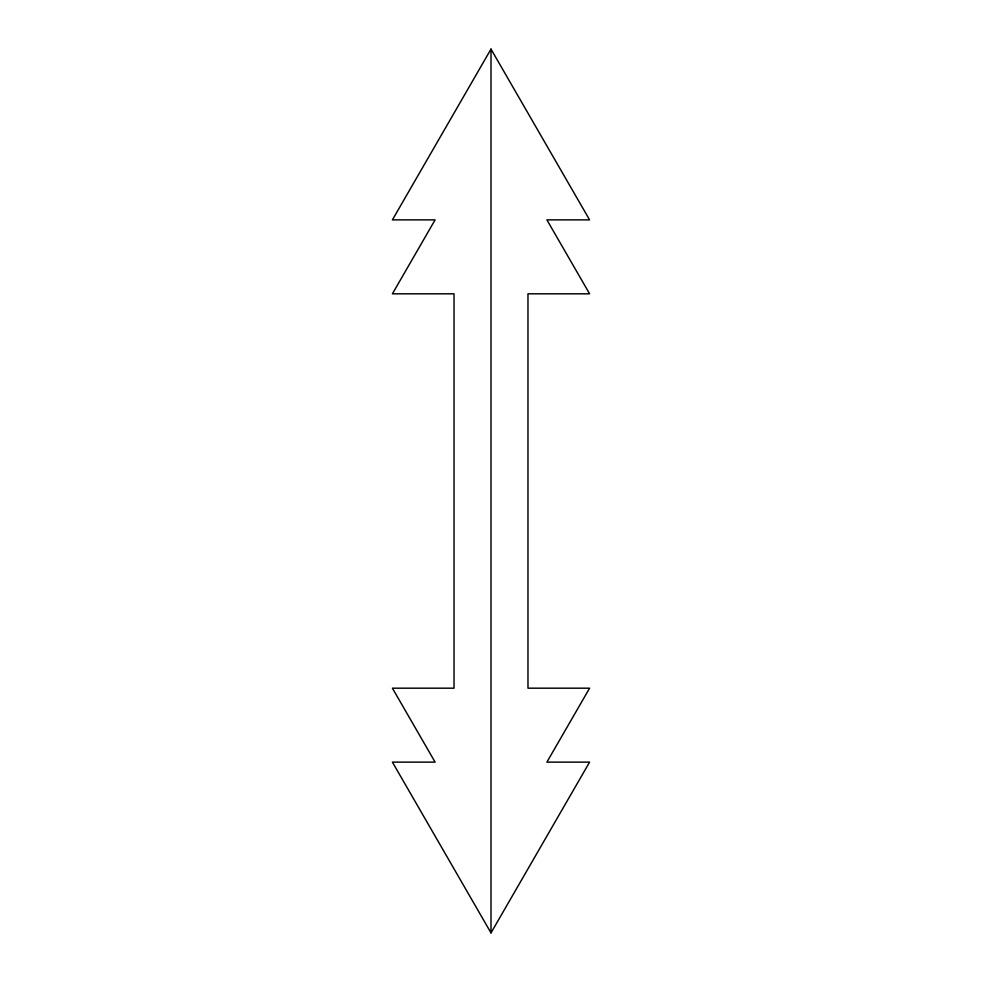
<?xml version="1.0" encoding="UTF-8"?>
<svg xmlns="http://www.w3.org/2000/svg" width="982" height="982" viewBox="0 0 982 982"><rect width="100%" height="100%" fill="white"/><g stroke="black" fill="none" stroke-linecap="round" stroke-linejoin="round"><path stroke-width="1.47" d="M491 49.1L392.407 219.87L435.1 219.87L392.407 293.814L454.028 293.814L454.028 688.186L392.407 688.186L435.1 762.13L392.407 762.13L491 932.9L589.593 762.13L546.9 762.13L589.593 688.186L527.972 688.186L527.972 293.814L589.593 293.814L546.9 219.87L589.593 219.87L491 49.1L491 932.9"/></g></svg>
